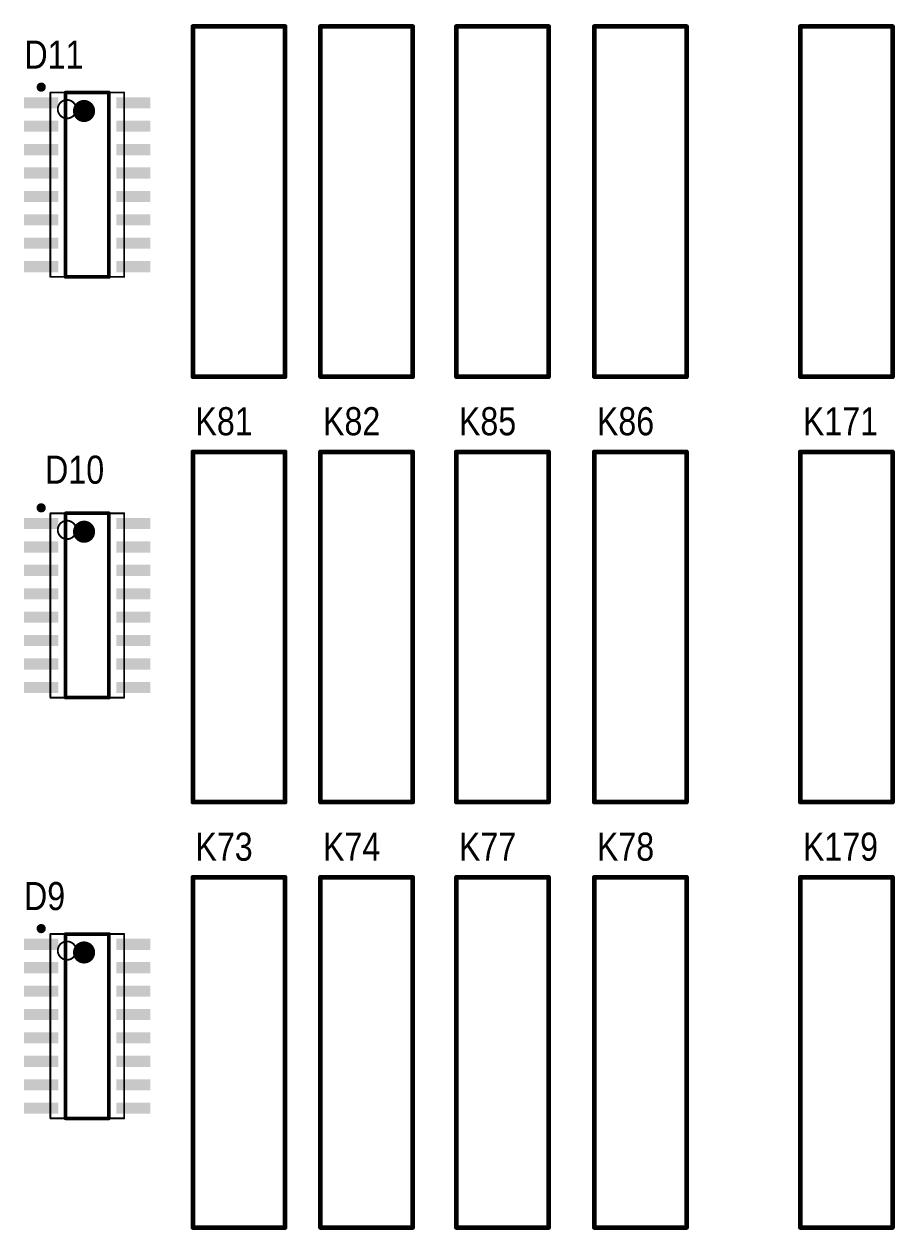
# Model space of a CAD drawing. Header units: millimetres. Extents: x 7140 to 8879, y -16257 to -5062.
# Drawn here: x 7289.5 to 7336.7, y -14720.5 to -14655.1 of the extents above; entities that cross this region are included whole.
import ezdxf

# ---------------------------------------------------------------- set-up
doc = ezdxf.new("R2010")
doc.units = ezdxf.units.MM
for name, color, linetype in [('Mechanical13', 56, 'Continuous'), ('TopOverlay', 2, 'Continuous'), ('TopSolder', 216, 'Continuous')]:
    doc.layers.add(name, color=color, linetype=linetype)
doc.styles.get("Standard").update_dxf_attribs({"font": 'ARIALN.TTF', "height": 3.4})

msp = doc.modelspace()

# ---------------------------------------------------------------- linework, layer by layer
at = {"layer": 'Mechanical13', "const_width": 0.1}
for points in [[(7290.92096, -14658.79306), (7294.92095, -14658.79306)], [(7290.92096, -14668.79309), (7290.92096, -14658.79306)], [(7294.92095, -14668.79309), (7294.92095, -14658.79306)], [(7290.92096, -14668.79309), (7294.92095, -14668.79309)], [(7290.92096, -14681.61684), (7294.92095, -14681.61684)], [(7290.92096, -14691.61682), (7290.92096, -14681.61684)], [(7294.92095, -14691.61682), (7294.92095, -14681.61684)], [(7290.92096, -14691.61682), (7294.92095, -14691.61682)], [(7290.92096, -14704.44052), (7294.92095, -14704.44052)], [(7290.92096, -14714.44055), (7290.92096, -14704.44052)], [(7294.92095, -14714.44055), (7294.92095, -14704.44052)], [(7290.92096, -14714.44055), (7294.92095, -14714.44055)]]:
    msp.add_lwpolyline(points, dxfattribs=at)
at = {"layer": 'Mechanical13'}
for points, const_width in [([(7290.89596, -14658.79306, 1), (7290.94595, -14658.79306, 1)], 0.05), ([(7290.89596, -14658.79306, 1), (7290.94595, -14658.79306, 1)], 0.05), ([(7294.89595, -14658.79306, 1), (7294.94595, -14658.79306, 1)], 0.05), ([(7294.89595, -14658.79306, 1), (7294.94595, -14658.79306, 1)], 0.05), ([(7292.32094, -14659.69306, 1), (7291.32094, -14659.69306, 1)], 0.1), ([(7291.29594, -14659.69306, 1), (7291.34594, -14659.69306, 1)], 0.05), ([(7292.29594, -14659.69306, 1), (7292.34594, -14659.69306, 1)], 0.05), ([(7290.89596, -14668.79309, 1), (7290.94595, -14668.79309, 1)], 0.05), ([(7290.89596, -14668.79309, 1), (7290.94595, -14668.79309, 1)], 0.05), ([(7294.89595, -14668.79309, 1), (7294.94595, -14668.79309, 1)], 0.05), ([(7294.89595, -14668.79309, 1), (7294.94595, -14668.79309, 1)], 0.05), ([(7290.89596, -14681.61684, 1), (7290.94595, -14681.61684, 1)], 0.05), ([(7290.89596, -14681.61684, 1), (7290.94595, -14681.61684, 1)], 0.05), ([(7294.89595, -14681.61684, 1), (7294.94595, -14681.61684, 1)], 0.05), ([(7294.89595, -14681.61684, 1), (7294.94595, -14681.61684, 1)], 0.05), ([(7292.32094, -14682.51682, 1), (7291.32094, -14682.51682, 1)], 0.1), ([(7291.29594, -14682.51682, 1), (7291.34594, -14682.51682, 1)], 0.05), ([(7292.29594, -14682.51682, 1), (7292.34594, -14682.51682, 1)], 0.05), ([(7290.89596, -14691.61682, 1), (7290.94595, -14691.61682, 1)], 0.05), ([(7290.89596, -14691.61682, 1), (7290.94595, -14691.61682, 1)], 0.05), ([(7294.89595, -14691.61682, 1), (7294.94595, -14691.61682, 1)], 0.05), ([(7294.89595, -14691.61682, 1), (7294.94595, -14691.61682, 1)], 0.05), ([(7290.89596, -14704.44052, 1), (7290.94595, -14704.44052, 1)], 0.05), ([(7290.89596, -14704.44052, 1), (7290.94595, -14704.44052, 1)], 0.05), ([(7294.89595, -14704.44052, 1), (7294.94595, -14704.44052, 1)], 0.05), ([(7294.89595, -14704.44052, 1), (7294.94595, -14704.44052, 1)], 0.05), ([(7292.32094, -14705.34054, 1), (7291.32094, -14705.34054, 1)], 0.1), ([(7291.29594, -14705.34054, 1), (7291.34594, -14705.34054, 1)], 0.05), ([(7292.29594, -14705.34054, 1), (7292.34594, -14705.34054, 1)], 0.05), ([(7290.89596, -14714.44055, 1), (7290.94595, -14714.44055, 1)], 0.05), ([(7290.89596, -14714.44055, 1), (7290.94595, -14714.44055, 1)], 0.05), ([(7294.89595, -14714.44055, 1), (7294.94595, -14714.44055, 1)], 0.05), ([(7294.89595, -14714.44055, 1), (7294.94595, -14714.44055, 1)], 0.05)]:
    msp.add_lwpolyline(points, format="xyb", close=True, dxfattribs=dict(at, const_width=const_width))
at = {"layer": 'TopOverlay'}
for points, const_width in [([(7298.64951, -14674.20405), (7298.64951, -14655.20704)], 0.254), ([(7298.64951, -14655.20704), (7303.6525, -14655.20704)], 0.254), ([(7303.6525, -14674.20705), (7303.6525, -14655.20704)], 0.254), ([(7305.57101, -14674.20405), (7305.57101, -14655.20704)], 0.254), ([(7305.57101, -14655.20704), (7310.574, -14655.20704)], 0.254), ([(7310.574, -14674.20705), (7310.574, -14655.20704)], 0.254), ([(7312.94504, -14674.20405), (7312.94504, -14655.20704)], 0.254), ([(7312.94504, -14655.20704), (7317.94803, -14655.20704)], 0.254), ([(7317.94803, -14674.20705), (7317.94803, -14655.20704)], 0.254), ([(7320.42996, -14674.20405), (7320.42996, -14655.20704)], 0.254), ([(7320.42996, -14655.20704), (7325.43295, -14655.20704)], 0.254), ([(7325.43295, -14674.20705), (7325.43295, -14655.20704)], 0.254), ([(7331.60596, -14674.20405), (7331.60596, -14655.20704)], 0.254), ([(7331.60596, -14655.20704), (7336.60895, -14655.20704)], 0.254), ([(7336.60895, -14674.20705), (7336.60895, -14655.20704)], 0.254), ([(7291.74595, -14658.79306), (7294.09596, -14658.79306)], 0.2), ([(7291.74595, -14668.79309), (7291.74595, -14658.79306)], 0.2), ([(7294.09596, -14668.79309), (7294.09596, -14658.79306)], 0.2), ([(7291.74595, -14668.79309), (7294.09596, -14668.79309)], 0.2), ([(7298.64951, -14674.20405), (7298.65251, -14674.20705)], 0.254), ([(7298.65251, -14674.20705), (7303.6525, -14674.20705)], 0.254), ([(7305.57101, -14674.20405), (7305.57401, -14674.20705)], 0.254), ([(7305.57401, -14674.20705), (7310.574, -14674.20705)], 0.254), ([(7312.94504, -14674.20405), (7312.94804, -14674.20705)], 0.254), ([(7312.94804, -14674.20705), (7317.94803, -14674.20705)], 0.254), ([(7320.42996, -14674.20405), (7320.43296, -14674.20705)], 0.254), ([(7320.43296, -14674.20705), (7325.43295, -14674.20705)], 0.254), ([(7331.60596, -14674.20405), (7331.60896, -14674.20705)], 0.254), ([(7331.60896, -14674.20705), (7336.60895, -14674.20705)], 0.254), ([(7298.64951, -14697.28178), (7298.64951, -14678.28477)], 0.254), ([(7298.64951, -14678.28477), (7303.6525, -14678.28477)], 0.254), ([(7303.6525, -14697.28478), (7303.6525, -14678.28477)], 0.254), ([(7305.57101, -14697.28178), (7305.57101, -14678.28477)], 0.254), ([(7305.57101, -14678.28477), (7310.574, -14678.28477)], 0.254), ([(7310.574, -14697.28478), (7310.574, -14678.28477)], 0.254), ([(7312.94504, -14697.28178), (7312.94504, -14678.28477)], 0.254), ([(7312.94504, -14678.28477), (7317.94803, -14678.28477)], 0.254), ([(7317.94803, -14697.28478), (7317.94803, -14678.28477)], 0.254), ([(7320.42996, -14697.28178), (7320.42996, -14678.28477)], 0.254), ([(7320.42996, -14678.28477), (7325.433, -14678.28477)], 0.254), ([(7325.433, -14697.28478), (7325.433, -14678.28477)], 0.254), ([(7331.60596, -14697.28178), (7331.60596, -14678.28477)], 0.254), ([(7331.60596, -14678.28477), (7336.60895, -14678.28477)], 0.254), ([(7336.60895, -14697.28478), (7336.60895, -14678.28477)], 0.254), ([(7291.74595, -14681.61684), (7294.09596, -14681.61684)], 0.2), ([(7291.74595, -14691.61682), (7291.74595, -14681.61684)], 0.2), ([(7294.09596, -14691.61682), (7294.09596, -14681.61684)], 0.2), ([(7291.74595, -14691.61682), (7294.09596, -14691.61682)], 0.2), ([(7298.64951, -14697.28178), (7298.65251, -14697.28478)], 0.254), ([(7298.65251, -14697.28478), (7303.6525, -14697.28478)], 0.254), ([(7305.57101, -14697.28178), (7305.57401, -14697.28478)], 0.254), ([(7305.57401, -14697.28478), (7310.574, -14697.28478)], 0.254), ([(7312.94504, -14697.28178), (7312.94804, -14697.28478)], 0.254), ([(7312.94804, -14697.28478), (7317.94803, -14697.28478)], 0.254), ([(7320.42996, -14697.28178), (7320.43296, -14697.28478)], 0.254), ([(7320.43296, -14697.28478), (7325.433, -14697.28478)], 0.254), ([(7331.60596, -14697.28178), (7331.60896, -14697.28478)], 0.254), ([(7331.60896, -14697.28478), (7336.60895, -14697.28478)], 0.254), ([(7298.64951, -14720.35946), (7298.64951, -14701.36244)], 0.254), ([(7298.64951, -14701.36244), (7303.6525, -14701.36244)], 0.254), ([(7303.6525, -14720.36246), (7303.6525, -14701.36244)], 0.254), ([(7305.57101, -14720.35946), (7305.57101, -14701.36244)], 0.254), ([(7305.57101, -14701.36244), (7310.574, -14701.36244)], 0.254), ([(7310.574, -14720.36246), (7310.574, -14701.36244)], 0.254), ([(7312.94504, -14720.35946), (7312.94504, -14701.36244)], 0.254), ([(7312.94504, -14701.36244), (7317.94803, -14701.36244)], 0.254), ([(7317.94803, -14720.36246), (7317.94803, -14701.36244)], 0.254), ([(7320.42996, -14720.35946), (7320.42996, -14701.36244)], 0.254), ([(7320.42996, -14701.36244), (7325.433, -14701.36244)], 0.254), ([(7325.433, -14720.36246), (7325.433, -14701.36244)], 0.254), ([(7331.60596, -14720.35946), (7331.60596, -14701.36244)], 0.254), ([(7331.60596, -14701.36244), (7336.60895, -14701.36244)], 0.254), ([(7336.60895, -14720.36246), (7336.60895, -14701.36244)], 0.254), ([(7291.74595, -14704.44052), (7294.09596, -14704.44052)], 0.2), ([(7291.74595, -14714.44055), (7291.74595, -14704.44052)], 0.2), ([(7294.09596, -14714.44055), (7294.09596, -14704.44052)], 0.2), ([(7291.74595, -14714.44055), (7294.09596, -14714.44055)], 0.2), ([(7298.64951, -14720.35946), (7298.65251, -14720.36246)], 0.254), ([(7298.65251, -14720.36246), (7303.6525, -14720.36246)], 0.254), ([(7305.57101, -14720.35946), (7305.57401, -14720.36246)], 0.254), ([(7305.57401, -14720.36246), (7310.574, -14720.36246)], 0.254), ([(7312.94504, -14720.35946), (7312.94804, -14720.36246)], 0.254), ([(7312.94804, -14720.36246), (7317.94803, -14720.36246)], 0.254), ([(7320.42996, -14720.35946), (7320.43296, -14720.36246)], 0.254), ([(7320.43296, -14720.36246), (7325.433, -14720.36246)], 0.254), ([(7331.60596, -14720.35946), (7331.60896, -14720.36246)], 0.254), ([(7331.60896, -14720.36246), (7336.60895, -14720.36246)], 0.254)]:
    msp.add_lwpolyline(points, dxfattribs=dict(at, const_width=const_width))
for points, const_width in [([(7298.58601, -14655.20704, 1), (7298.71301, -14655.20704, 1)], 0.127), ([(7298.58601, -14655.20704, 1), (7298.71301, -14655.20704, 1)], 0.127), ([(7303.589, -14655.20704, 1), (7303.716, -14655.20704, 1)], 0.127), ([(7303.589, -14655.20704, 1), (7303.716, -14655.20704, 1)], 0.127), ([(7305.50751, -14655.20704, 1), (7305.63451, -14655.20704, 1)], 0.127), ([(7305.50751, -14655.20704, 1), (7305.63451, -14655.20704, 1)], 0.127), ([(7310.5105, -14655.20704, 1), (7310.6375, -14655.20704, 1)], 0.127), ([(7310.5105, -14655.20704, 1), (7310.6375, -14655.20704, 1)], 0.127), ([(7312.88154, -14655.20704, 1), (7313.00854, -14655.20704, 1)], 0.127), ([(7312.88154, -14655.20704, 1), (7313.00854, -14655.20704, 1)], 0.127), ([(7317.88453, -14655.20704, 1), (7318.01153, -14655.20704, 1)], 0.127), ([(7317.88453, -14655.20704, 1), (7318.01153, -14655.20704, 1)], 0.127), ([(7320.36646, -14655.20704, 1), (7320.49346, -14655.20704, 1)], 0.127), ([(7320.36646, -14655.20704, 1), (7320.49346, -14655.20704, 1)], 0.127), ([(7325.36945, -14655.20704, 1), (7325.49645, -14655.20704, 1)], 0.127), ([(7325.36945, -14655.20704, 1), (7325.49645, -14655.20704, 1)], 0.127), ([(7331.54246, -14655.20704, 1), (7331.66946, -14655.20704, 1)], 0.127), ([(7331.54246, -14655.20704, 1), (7331.66946, -14655.20704, 1)], 0.127), ([(7336.54545, -14655.20704, 1), (7336.67245, -14655.20704, 1)], 0.127), ([(7336.54545, -14655.20704, 1), (7336.67245, -14655.20704, 1)], 0.127), ([(7290.54594, -14658.49806, 1), (7290.29594, -14658.49806, 1)], 0.25), ([(7290.23344, -14658.49806, 1), (7290.35844, -14658.49806, 1)], 0.125), ([(7290.48344, -14658.49806, 1), (7290.60844, -14658.49806, 1)], 0.125), ([(7291.69595, -14658.79306, 1), (7291.79595, -14658.79306, 1)], 0.1), ([(7291.69595, -14658.79306, 1), (7291.79595, -14658.79306, 1)], 0.1), ([(7294.04596, -14658.79306, 1), (7294.14596, -14658.79306, 1)], 0.1), ([(7294.04596, -14658.79306, 1), (7294.14596, -14658.79306, 1)], 0.1), ([(7293.04594, -14659.79306, 1), (7292.44594, -14659.79306, 1)], 0.6), ([(7292.29594, -14659.79306, 1), (7292.59594, -14659.79306, 1)], 0.3), ([(7292.89594, -14659.79306, 1), (7293.19594, -14659.79306, 1)], 0.3), ([(7291.69595, -14668.79309, 1), (7291.79595, -14668.79309, 1)], 0.1), ([(7291.69595, -14668.79309, 1), (7291.79595, -14668.79309, 1)], 0.1), ([(7294.04596, -14668.79309, 1), (7294.14596, -14668.79309, 1)], 0.1), ([(7294.04596, -14668.79309, 1), (7294.14596, -14668.79309, 1)], 0.1), ([(7298.58601, -14674.20405, 1), (7298.71301, -14674.20405, 1)], 0.127), ([(7298.58601, -14674.20405, 1), (7298.71301, -14674.20405, 1)], 0.127), ([(7298.58901, -14674.20705, 1), (7298.71601, -14674.20705, 1)], 0.127), ([(7298.58901, -14674.20705, 1), (7298.71601, -14674.20705, 1)], 0.127), ([(7303.589, -14674.20705, 1), (7303.716, -14674.20705, 1)], 0.127), ([(7303.589, -14674.20705, 1), (7303.716, -14674.20705, 1)], 0.127), ([(7305.50751, -14674.20405, 1), (7305.63451, -14674.20405, 1)], 0.127), ([(7305.50751, -14674.20405, 1), (7305.63451, -14674.20405, 1)], 0.127), ([(7305.51051, -14674.20705, 1), (7305.63751, -14674.20705, 1)], 0.127), ([(7305.51051, -14674.20705, 1), (7305.63751, -14674.20705, 1)], 0.127), ([(7310.5105, -14674.20705, 1), (7310.6375, -14674.20705, 1)], 0.127), ([(7310.5105, -14674.20705, 1), (7310.6375, -14674.20705, 1)], 0.127), ([(7312.88154, -14674.20405, 1), (7313.00854, -14674.20405, 1)], 0.127), ([(7312.88154, -14674.20405, 1), (7313.00854, -14674.20405, 1)], 0.127), ([(7312.88454, -14674.20705, 1), (7313.01154, -14674.20705, 1)], 0.127), ([(7312.88454, -14674.20705, 1), (7313.01154, -14674.20705, 1)], 0.127), ([(7317.88453, -14674.20705, 1), (7318.01153, -14674.20705, 1)], 0.127), ([(7317.88453, -14674.20705, 1), (7318.01153, -14674.20705, 1)], 0.127), ([(7320.36646, -14674.20405, 1), (7320.49346, -14674.20405, 1)], 0.127), ([(7320.36646, -14674.20405, 1), (7320.49346, -14674.20405, 1)], 0.127), ([(7320.36946, -14674.20705, 1), (7320.49646, -14674.20705, 1)], 0.127), ([(7320.36946, -14674.20705, 1), (7320.49646, -14674.20705, 1)], 0.127), ([(7325.36945, -14674.20705, 1), (7325.49645, -14674.20705, 1)], 0.127), ([(7325.36945, -14674.20705, 1), (7325.49645, -14674.20705, 1)], 0.127), ([(7331.54246, -14674.20405, 1), (7331.66946, -14674.20405, 1)], 0.127), ([(7331.54246, -14674.20405, 1), (7331.66946, -14674.20405, 1)], 0.127), ([(7331.54546, -14674.20705, 1), (7331.67246, -14674.20705, 1)], 0.127), ([(7331.54546, -14674.20705, 1), (7331.67246, -14674.20705, 1)], 0.127), ([(7336.54545, -14674.20705, 1), (7336.67245, -14674.20705, 1)], 0.127), ([(7336.54545, -14674.20705, 1), (7336.67245, -14674.20705, 1)], 0.127), ([(7298.58601, -14678.28477, 1), (7298.71301, -14678.28477, 1)], 0.127), ([(7298.58601, -14678.28477, 1), (7298.71301, -14678.28477, 1)], 0.127), ([(7303.589, -14678.28477, 1), (7303.716, -14678.28477, 1)], 0.127), ([(7303.589, -14678.28477, 1), (7303.716, -14678.28477, 1)], 0.127), ([(7305.50751, -14678.28477, 1), (7305.63451, -14678.28477, 1)], 0.127), ([(7305.50751, -14678.28477, 1), (7305.63451, -14678.28477, 1)], 0.127), ([(7310.5105, -14678.28477, 1), (7310.6375, -14678.28477, 1)], 0.127), ([(7310.5105, -14678.28477, 1), (7310.6375, -14678.28477, 1)], 0.127), ([(7312.88154, -14678.28477, 1), (7313.00854, -14678.28477, 1)], 0.127), ([(7312.88154, -14678.28477, 1), (7313.00854, -14678.28477, 1)], 0.127), ([(7317.88453, -14678.28477, 1), (7318.01153, -14678.28477, 1)], 0.127), ([(7317.88453, -14678.28477, 1), (7318.01153, -14678.28477, 1)], 0.127), ([(7320.36646, -14678.28477, 1), (7320.49346, -14678.28477, 1)], 0.127), ([(7320.36646, -14678.28477, 1), (7320.49346, -14678.28477, 1)], 0.127), ([(7325.3695, -14678.28477, 1), (7325.4965, -14678.28477, 1)], 0.127), ([(7325.3695, -14678.28477, 1), (7325.4965, -14678.28477, 1)], 0.127), ([(7331.54246, -14678.28477, 1), (7331.66946, -14678.28477, 1)], 0.127), ([(7331.54246, -14678.28477, 1), (7331.66946, -14678.28477, 1)], 0.127), ([(7336.54545, -14678.28477, 1), (7336.67245, -14678.28477, 1)], 0.127), ([(7336.54545, -14678.28477, 1), (7336.67245, -14678.28477, 1)], 0.127), ([(7290.54594, -14681.32182, 1), (7290.29594, -14681.32182, 1)], 0.25), ([(7290.23344, -14681.32182, 1), (7290.35844, -14681.32182, 1)], 0.125), ([(7290.48344, -14681.32182, 1), (7290.60844, -14681.32182, 1)], 0.125), ([(7291.69595, -14681.61684, 1), (7291.79595, -14681.61684, 1)], 0.1), ([(7291.69595, -14681.61684, 1), (7291.79595, -14681.61684, 1)], 0.1), ([(7294.04596, -14681.61684, 1), (7294.14596, -14681.61684, 1)], 0.1), ([(7294.04596, -14681.61684, 1), (7294.14596, -14681.61684, 1)], 0.1), ([(7293.04594, -14682.61682, 1), (7292.44594, -14682.61682, 1)], 0.6), ([(7292.29594, -14682.61682, 1), (7292.59594, -14682.61682, 1)], 0.3), ([(7292.89594, -14682.61682, 1), (7293.19594, -14682.61682, 1)], 0.3), ([(7291.69595, -14691.61682, 1), (7291.79595, -14691.61682, 1)], 0.1), ([(7291.69595, -14691.61682, 1), (7291.79595, -14691.61682, 1)], 0.1), ([(7294.04596, -14691.61682, 1), (7294.14596, -14691.61682, 1)], 0.1), ([(7294.04596, -14691.61682, 1), (7294.14596, -14691.61682, 1)], 0.1), ([(7298.58601, -14697.28178, 1), (7298.71301, -14697.28178, 1)], 0.127), ([(7298.58601, -14697.28178, 1), (7298.71301, -14697.28178, 1)], 0.127), ([(7298.58901, -14697.28478, 1), (7298.71601, -14697.28478, 1)], 0.127), ([(7298.58901, -14697.28478, 1), (7298.71601, -14697.28478, 1)], 0.127), ([(7303.589, -14697.28478, 1), (7303.716, -14697.28478, 1)], 0.127), ([(7303.589, -14697.28478, 1), (7303.716, -14697.28478, 1)], 0.127), ([(7305.50751, -14697.28178, 1), (7305.63451, -14697.28178, 1)], 0.127), ([(7305.50751, -14697.28178, 1), (7305.63451, -14697.28178, 1)], 0.127), ([(7305.51051, -14697.28478, 1), (7305.63751, -14697.28478, 1)], 0.127), ([(7305.51051, -14697.28478, 1), (7305.63751, -14697.28478, 1)], 0.127), ([(7310.5105, -14697.28478, 1), (7310.6375, -14697.28478, 1)], 0.127), ([(7310.5105, -14697.28478, 1), (7310.6375, -14697.28478, 1)], 0.127), ([(7312.88154, -14697.28178, 1), (7313.00854, -14697.28178, 1)], 0.127), ([(7312.88154, -14697.28178, 1), (7313.00854, -14697.28178, 1)], 0.127), ([(7312.88454, -14697.28478, 1), (7313.01154, -14697.28478, 1)], 0.127), ([(7312.88454, -14697.28478, 1), (7313.01154, -14697.28478, 1)], 0.127), ([(7317.88453, -14697.28478, 1), (7318.01153, -14697.28478, 1)], 0.127), ([(7317.88453, -14697.28478, 1), (7318.01153, -14697.28478, 1)], 0.127), ([(7320.36646, -14697.28178, 1), (7320.49346, -14697.28178, 1)], 0.127), ([(7320.36646, -14697.28178, 1), (7320.49346, -14697.28178, 1)], 0.127), ([(7320.36946, -14697.28478, 1), (7320.49646, -14697.28478, 1)], 0.127), ([(7320.36946, -14697.28478, 1), (7320.49646, -14697.28478, 1)], 0.127), ([(7325.3695, -14697.28478, 1), (7325.4965, -14697.28478, 1)], 0.127), ([(7325.3695, -14697.28478, 1), (7325.4965, -14697.28478, 1)], 0.127), ([(7331.54246, -14697.28178, 1), (7331.66946, -14697.28178, 1)], 0.127), ([(7331.54246, -14697.28178, 1), (7331.66946, -14697.28178, 1)], 0.127), ([(7331.54546, -14697.28478, 1), (7331.67246, -14697.28478, 1)], 0.127), ([(7331.54546, -14697.28478, 1), (7331.67246, -14697.28478, 1)], 0.127), ([(7336.54545, -14697.28478, 1), (7336.67245, -14697.28478, 1)], 0.127), ([(7336.54545, -14697.28478, 1), (7336.67245, -14697.28478, 1)], 0.127), ([(7298.58601, -14701.36244, 1), (7298.71301, -14701.36244, 1)], 0.127), ([(7298.58601, -14701.36244, 1), (7298.71301, -14701.36244, 1)], 0.127), ([(7303.589, -14701.36244, 1), (7303.716, -14701.36244, 1)], 0.127), ([(7303.589, -14701.36244, 1), (7303.716, -14701.36244, 1)], 0.127), ([(7305.50751, -14701.36244, 1), (7305.63451, -14701.36244, 1)], 0.127), ([(7305.50751, -14701.36244, 1), (7305.63451, -14701.36244, 1)], 0.127), ([(7310.5105, -14701.36244, 1), (7310.6375, -14701.36244, 1)], 0.127), ([(7310.5105, -14701.36244, 1), (7310.6375, -14701.36244, 1)], 0.127), ([(7312.88154, -14701.36244, 1), (7313.00854, -14701.36244, 1)], 0.127), ([(7312.88154, -14701.36244, 1), (7313.00854, -14701.36244, 1)], 0.127), ([(7317.88453, -14701.36244, 1), (7318.01153, -14701.36244, 1)], 0.127), ([(7317.88453, -14701.36244, 1), (7318.01153, -14701.36244, 1)], 0.127), ([(7320.36646, -14701.36244, 1), (7320.49346, -14701.36244, 1)], 0.127), ([(7320.36646, -14701.36244, 1), (7320.49346, -14701.36244, 1)], 0.127), ([(7325.3695, -14701.36244, 1), (7325.4965, -14701.36244, 1)], 0.127), ([(7325.3695, -14701.36244, 1), (7325.4965, -14701.36244, 1)], 0.127), ([(7331.54246, -14701.36244, 1), (7331.66946, -14701.36244, 1)], 0.127), ([(7331.54246, -14701.36244, 1), (7331.66946, -14701.36244, 1)], 0.127), ([(7336.54545, -14701.36244, 1), (7336.67245, -14701.36244, 1)], 0.127), ([(7336.54545, -14701.36244, 1), (7336.67245, -14701.36244, 1)], 0.127), ([(7290.54594, -14704.14553, 1), (7290.29594, -14704.14553, 1)], 0.25), ([(7290.23344, -14704.14553, 1), (7290.35844, -14704.14553, 1)], 0.125), ([(7290.48344, -14704.14553, 1), (7290.60844, -14704.14553, 1)], 0.125), ([(7291.69595, -14704.44052, 1), (7291.79595, -14704.44052, 1)], 0.1), ([(7291.69595, -14704.44052, 1), (7291.79595, -14704.44052, 1)], 0.1), ([(7294.04596, -14704.44052, 1), (7294.14596, -14704.44052, 1)], 0.1), ([(7294.04596, -14704.44052, 1), (7294.14596, -14704.44052, 1)], 0.1), ([(7293.04594, -14705.44054, 1), (7292.44594, -14705.44054, 1)], 0.6), ([(7292.29594, -14705.44054, 1), (7292.59594, -14705.44054, 1)], 0.3), ([(7292.89594, -14705.44054, 1), (7293.19594, -14705.44054, 1)], 0.3), ([(7291.69595, -14714.44055, 1), (7291.79595, -14714.44055, 1)], 0.1), ([(7291.69595, -14714.44055, 1), (7291.79595, -14714.44055, 1)], 0.1), ([(7294.04596, -14714.44055, 1), (7294.14596, -14714.44055, 1)], 0.1), ([(7294.04596, -14714.44055, 1), (7294.14596, -14714.44055, 1)], 0.1), ([(7298.58601, -14720.35946, 1), (7298.71301, -14720.35946, 1)], 0.127), ([(7298.58601, -14720.35946, 1), (7298.71301, -14720.35946, 1)], 0.127), ([(7298.58901, -14720.36246, 1), (7298.71601, -14720.36246, 1)], 0.127), ([(7298.58901, -14720.36246, 1), (7298.71601, -14720.36246, 1)], 0.127), ([(7303.589, -14720.36246, 1), (7303.716, -14720.36246, 1)], 0.127), ([(7303.589, -14720.36246, 1), (7303.716, -14720.36246, 1)], 0.127), ([(7305.50751, -14720.35946, 1), (7305.63451, -14720.35946, 1)], 0.127), ([(7305.50751, -14720.35946, 1), (7305.63451, -14720.35946, 1)], 0.127), ([(7305.51051, -14720.36246, 1), (7305.63751, -14720.36246, 1)], 0.127), ([(7305.51051, -14720.36246, 1), (7305.63751, -14720.36246, 1)], 0.127), ([(7310.5105, -14720.36246, 1), (7310.6375, -14720.36246, 1)], 0.127), ([(7310.5105, -14720.36246, 1), (7310.6375, -14720.36246, 1)], 0.127), ([(7312.88154, -14720.35946, 1), (7313.00854, -14720.35946, 1)], 0.127), ([(7312.88154, -14720.35946, 1), (7313.00854, -14720.35946, 1)], 0.127), ([(7312.88454, -14720.36246, 1), (7313.01154, -14720.36246, 1)], 0.127), ([(7312.88454, -14720.36246, 1), (7313.01154, -14720.36246, 1)], 0.127), ([(7317.88453, -14720.36246, 1), (7318.01153, -14720.36246, 1)], 0.127), ([(7317.88453, -14720.36246, 1), (7318.01153, -14720.36246, 1)], 0.127), ([(7320.36646, -14720.35946, 1), (7320.49346, -14720.35946, 1)], 0.127), ([(7320.36646, -14720.35946, 1), (7320.49346, -14720.35946, 1)], 0.127), ([(7320.36946, -14720.36246, 1), (7320.49646, -14720.36246, 1)], 0.127), ([(7320.36946, -14720.36246, 1), (7320.49646, -14720.36246, 1)], 0.127), ([(7325.3695, -14720.36246, 1), (7325.4965, -14720.36246, 1)], 0.127), ([(7325.3695, -14720.36246, 1), (7325.4965, -14720.36246, 1)], 0.127), ([(7331.54246, -14720.35946, 1), (7331.66946, -14720.35946, 1)], 0.127), ([(7331.54246, -14720.35946, 1), (7331.66946, -14720.35946, 1)], 0.127), ([(7331.54546, -14720.36246, 1), (7331.67246, -14720.36246, 1)], 0.127), ([(7331.54546, -14720.36246, 1), (7331.67246, -14720.36246, 1)], 0.127), ([(7336.54545, -14720.36246, 1), (7336.67245, -14720.36246, 1)], 0.127), ([(7336.54545, -14720.36246, 1), (7336.67245, -14720.36246, 1)], 0.127)]:
    msp.add_lwpolyline(points, format="xyb", close=True, dxfattribs=dict(at, const_width=const_width))
at = {"layer": 'TopSolder'}
for points in [[(7291.34793, -14659.65005), (7291.34793, -14659.04605), (7289.49393, -14659.65005), (7289.49393, -14659.04605)], [(7296.34797, -14659.65005), (7296.34797, -14659.04605), (7294.49397, -14659.65005), (7294.49397, -14659.04605)], [(7291.34793, -14660.92005), (7291.34793, -14660.31605), (7289.49393, -14660.92005), (7289.49393, -14660.31605)], [(7296.34797, -14660.92005), (7296.34797, -14660.31605), (7294.49397, -14660.92005), (7294.49397, -14660.31605)], [(7291.34793, -14662.19005), (7291.34793, -14661.58605), (7289.49393, -14662.19005), (7289.49393, -14661.58605)], [(7296.34797, -14662.19005), (7296.34797, -14661.58605), (7294.49397, -14662.19005), (7294.49397, -14661.58605)], [(7291.34793, -14663.46005), (7291.34793, -14662.85605), (7289.49393, -14663.46005), (7289.49393, -14662.85605)], [(7296.34797, -14663.46005), (7296.34797, -14662.85605), (7294.49397, -14663.46005), (7294.49397, -14662.85605)], [(7291.34793, -14664.73005), (7291.34793, -14664.12605), (7289.49393, -14664.73005), (7289.49393, -14664.12605)], [(7296.34797, -14664.73005), (7296.34797, -14664.12605), (7294.49397, -14664.73005), (7294.49397, -14664.12605)], [(7291.34793, -14666.00005), (7291.34793, -14665.39605), (7289.49393, -14666.00005), (7289.49393, -14665.39605)], [(7296.34797, -14666.00005), (7296.34797, -14665.39605), (7294.49397, -14666.00005), (7294.49397, -14665.39605)], [(7291.34793, -14667.27005), (7291.34793, -14666.66605), (7289.49393, -14667.27005), (7289.49393, -14666.66605)], [(7296.34797, -14667.27005), (7296.34797, -14666.66605), (7294.49397, -14667.27005), (7294.49397, -14666.66605)], [(7291.34793, -14668.54005), (7291.34793, -14667.93605), (7289.49393, -14668.54005), (7289.49393, -14667.93605)], [(7296.34797, -14668.54005), (7296.34797, -14667.93605), (7294.49397, -14668.54005), (7294.49397, -14667.93605)], [(7291.34793, -14682.47383), (7291.34793, -14681.86983), (7289.49393, -14682.47383), (7289.49393, -14681.86983)], [(7296.34797, -14682.47383), (7296.34797, -14681.86983), (7294.49397, -14682.47383), (7294.49397, -14681.86983)], [(7291.34793, -14683.74383), (7291.34793, -14683.13983), (7289.49393, -14683.74383), (7289.49393, -14683.13983)], [(7296.34797, -14683.74383), (7296.34797, -14683.13983), (7294.49397, -14683.74383), (7294.49397, -14683.13983)], [(7291.34793, -14685.01383), (7291.34793, -14684.40983), (7289.49393, -14685.01383), (7289.49393, -14684.40983)], [(7296.34797, -14685.01383), (7296.34797, -14684.40983), (7294.49397, -14685.01383), (7294.49397, -14684.40983)], [(7291.34793, -14686.28383), (7291.34793, -14685.67983), (7289.49393, -14686.28383), (7289.49393, -14685.67983)], [(7296.34797, -14686.28383), (7296.34797, -14685.67983), (7294.49397, -14686.28383), (7294.49397, -14685.67983)], [(7291.34793, -14687.55383), (7291.34793, -14686.94983), (7289.49393, -14687.55383), (7289.49393, -14686.94983)], [(7296.34797, -14687.55383), (7296.34797, -14686.94983), (7294.49397, -14687.55383), (7294.49397, -14686.94983)], [(7291.34793, -14688.82383), (7291.34793, -14688.21983), (7289.49393, -14688.82383), (7289.49393, -14688.21983)], [(7296.34797, -14688.82383), (7296.34797, -14688.21983), (7294.49397, -14688.82383), (7294.49397, -14688.21983)], [(7291.34793, -14690.09383), (7291.34793, -14689.48983), (7289.49393, -14690.09383), (7289.49393, -14689.48983)], [(7296.34797, -14690.09383), (7296.34797, -14689.48983), (7294.49397, -14690.09383), (7294.49397, -14689.48983)], [(7291.34793, -14691.36383), (7291.34793, -14690.75983), (7289.49393, -14691.36383), (7289.49393, -14690.75983)], [(7296.34797, -14691.36383), (7296.34797, -14690.75983), (7294.49397, -14691.36383), (7294.49397, -14690.75983)], [(7291.34793, -14705.29756), (7291.34793, -14704.69356), (7289.49393, -14705.29756), (7289.49393, -14704.69356)], [(7296.34797, -14705.29756), (7296.34797, -14704.69356), (7294.49397, -14705.29756), (7294.49397, -14704.69356)], [(7291.34793, -14706.56756), (7291.34793, -14705.96356), (7289.49393, -14706.56756), (7289.49393, -14705.96356)], [(7296.34797, -14706.56756), (7296.34797, -14705.96356), (7294.49397, -14706.56756), (7294.49397, -14705.96356)], [(7291.34793, -14707.83756), (7291.34793, -14707.23356), (7289.49393, -14707.83756), (7289.49393, -14707.23356)], [(7296.34797, -14707.83756), (7296.34797, -14707.23356), (7294.49397, -14707.83756), (7294.49397, -14707.23356)], [(7291.34793, -14709.10756), (7291.34793, -14708.50356), (7289.49393, -14709.10756), (7289.49393, -14708.50356)], [(7296.34797, -14709.10756), (7296.34797, -14708.50356), (7294.49397, -14709.10756), (7294.49397, -14708.50356)], [(7291.34793, -14710.37756), (7291.34793, -14709.77356), (7289.49393, -14710.37756), (7289.49393, -14709.77356)], [(7296.34797, -14710.37756), (7296.34797, -14709.77356), (7294.49397, -14710.37756), (7294.49397, -14709.77356)], [(7291.34793, -14711.64756), (7291.34793, -14711.04356), (7289.49393, -14711.64756), (7289.49393, -14711.04356)], [(7296.34797, -14711.64756), (7296.34797, -14711.04356), (7294.49397, -14711.64756), (7294.49397, -14711.04356)], [(7291.34793, -14712.91756), (7291.34793, -14712.31356), (7289.49393, -14712.91756), (7289.49393, -14712.31356)], [(7296.34797, -14712.91756), (7296.34797, -14712.31356), (7294.49397, -14712.91756), (7294.49397, -14712.31356)], [(7291.34793, -14714.18756), (7291.34793, -14713.58356), (7289.49393, -14714.18756), (7289.49393, -14713.58356)], [(7296.34797, -14714.18756), (7296.34797, -14713.58356), (7294.49397, -14714.18756), (7294.49397, -14713.58356)]]:
    msp.add_solid(points, dxfattribs=at)

# ---------------------------------------------------------------- texts
at = {"layer": 'TopOverlay'}
for s, p in [('D11', (7289.51186, -14657.49386)), ('K81', (7298.78838, -14677.38387)), ('K82', (7305.70991, -14677.38387)), ('K85', (7313.08395, -14677.38387)), ('K86', (7320.56891, -14677.38387)), ('K171', (7331.74489, -14677.38387)), ('D10', (7290.63494, -14680.01282)), ('K73', (7298.78838, -14700.46158)), ('K74', (7305.70991, -14700.46158)), ('K77', (7313.08395, -14700.46158)), ('K78', (7320.56891, -14700.46158)), ('K179', (7331.74489, -14700.46158)), ('D9', (7289.48978, -14703.14133))]:
    msp.add_text(s, height=1.524, dxfattribs=at).set_placement(p)

doc.saveas('drawing.dxf')
